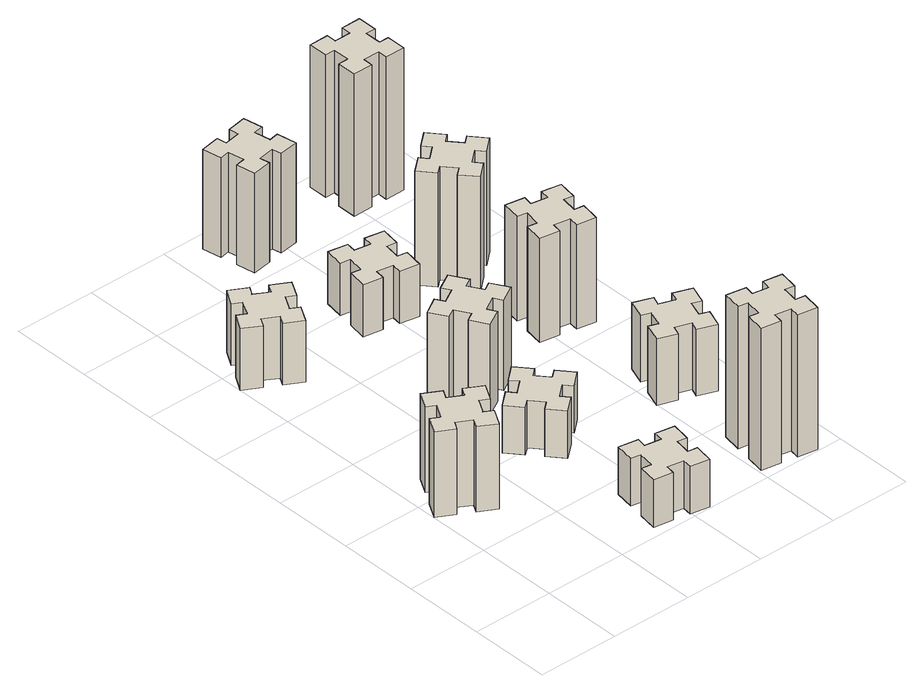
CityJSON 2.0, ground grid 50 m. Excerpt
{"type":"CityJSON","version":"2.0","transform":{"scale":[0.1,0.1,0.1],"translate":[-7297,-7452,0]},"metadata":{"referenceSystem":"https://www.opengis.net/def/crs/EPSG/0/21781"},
"CityObjects":{
"building1":{"type":"Building","attributes":{"class":"1000","function":"1000","usage":"1000","yearOfConstruction":2016,"roofType":"1000","measuredHeight":54,"storeysAboveGround":30,"storeysBelowGround":0},"geometry":[{"type":"Solid","lod":"1","boundaries":[[[[0,1,2,3,4,5,6,7,8,9,10,11,12,13,14,15,16,17,18,19]],[[17,16,20,21]],[[16,15,22,20]],[[15,14,23,22]],[[14,13,24,23]],[[13,12,25,24]],[[12,11,26,25]],[[11,10,27,26]],[[10,9,28,27]],[[9,8,29,28]],[[8,7,30,29]],[[7,6,31,30]],[[6,5,32,31]],[[5,4,33,32]],[[4,3,34,33]],[[3,2,35,34]],[[2,1,36,35]],[[1,0,37,36]],[[0,19,38,37]],[[19,18,39,38]],[[18,17,21,39]],[[24,25,26,27,28,29,30,31,32,33,34,35,36,37,38,39,21,20,22,23]]]]}]},
"building2":{"type":"Building","attributes":{"class":"1000","function":"1000","usage":"1000","yearOfConstruction":2016,"roofType":"1000","measuredHeight":39,"storeysAboveGround":30,"storeysBelowGround":0},"geometry":[{"type":"Solid","lod":"1","boundaries":[[[[40,41,42,43,44,45,46,47,48,49,50,51,52,53,54,55,56,57,58,59]],[[57,56,60,61]],[[56,55,62,60]],[[55,54,63,62]],[[54,53,64,63]],[[53,52,65,64]],[[52,51,66,65]],[[51,50,67,66]],[[50,49,68,67]],[[49,48,69,68]],[[48,47,70,69]],[[47,46,71,70]],[[46,45,72,71]],[[45,44,73,72]],[[44,43,74,73]],[[43,42,75,74]],[[42,41,76,75]],[[41,40,77,76]],[[40,59,78,77]],[[59,58,79,78]],[[58,57,61,79]],[[64,65,66,67,68,69,70,71,72,73,74,75,76,77,78,79,61,60,62,63]]]]}]},
"building3":{"type":"Building","attributes":{"class":"1000","function":"1000","usage":"1000","yearOfConstruction":2016,"roofType":"1000","measuredHeight":30,"storeysAboveGround":30,"storeysBelowGround":0},"geometry":[{"type":"Solid","lod":"1","boundaries":[[[[80,81,82,83,84,85,86,87,88,89,90,91,92,93,94,95,96,97,98,99]],[[97,96,100,101]],[[96,95,102,100]],[[95,94,103,102]],[[94,93,104,103]],[[93,92,105,104]],[[92,91,106,105]],[[91,90,107,106]],[[90,89,108,107]],[[89,88,109,108]],[[88,87,110,109]],[[87,86,111,110]],[[86,85,112,111]],[[85,84,113,112]],[[84,83,114,113]],[[83,82,115,114]],[[82,81,116,115]],[[81,80,117,116]],[[80,99,118,117]],[[99,98,119,118]],[[98,97,101,119]],[[104,105,106,107,108,109,110,111,112,113,114,115,116,117,118,119,101,100,102,103]]]]}]},
"building4":{"type":"Building","attributes":{"class":"1000","function":"1000","usage":"1000","yearOfConstruction":2016,"roofType":"1000","measuredHeight":30,"storeysAboveGround":30,"storeysBelowGround":0},"geometry":[{"type":"Solid","lod":"1","boundaries":[[[[120,121,122,123,124,125,126,127,128,129,130,131,132,133,134,135,136,137,138,139]],[[137,136,140,141]],[[136,135,142,140]],[[135,134,143,142]],[[134,133,144,143]],[[133,132,145,144]],[[132,131,146,145]],[[131,130,147,146]],[[130,129,148,147]],[[129,128,149,148]],[[128,127,150,149]],[[127,126,151,150]],[[126,125,152,151]],[[125,124,153,152]],[[124,123,154,153]],[[123,122,155,154]],[[122,121,156,155]],[[121,120,157,156]],[[120,139,158,157]],[[139,138,159,158]],[[138,137,141,159]],[[144,145,146,147,148,149,150,151,152,153,154,155,156,157,158,159,141,140,142,143]]]]}]},
"building5":{"type":"Building","attributes":{"class":"1000","function":"1000","usage":"1000","yearOfConstruction":2016,"roofType":"1000","measuredHeight":57,"storeysAboveGround":30,"storeysBelowGround":0},"geometry":[{"type":"Solid","lod":"1","boundaries":[[[[160,161,162,163,164,165,166,167,168,169,170,171,172,173,174,175,176,177,178,179]],[[177,176,180,181]],[[176,175,182,180]],[[175,174,183,182]],[[174,173,184,183]],[[173,172,185,184]],[[172,171,186,185]],[[171,170,187,186]],[[170,169,188,187]],[[169,168,189,188]],[[168,167,190,189]],[[167,166,191,190]],[[166,165,192,191]],[[165,164,193,192]],[[164,163,194,193]],[[163,162,195,194]],[[162,161,196,195]],[[161,160,197,196]],[[160,179,198,197]],[[179,178,199,198]],[[178,177,181,199]],[[184,185,186,187,188,189,190,191,192,193,194,195,196,197,198,199,181,180,182,183]]]]}]},
"building6":{"type":"Building","attributes":{"class":"1000","function":"1000","usage":"1000","yearOfConstruction":2016,"roofType":"1000","measuredHeight":33,"storeysAboveGround":30,"storeysBelowGround":0},"geometry":[{"type":"Solid","lod":"1","boundaries":[[[[200,201,202,203,204,205,206,207,208,209,210,211,212,213,214,215,216,217,218,219]],[[217,216,220,221]],[[216,215,222,220]],[[215,214,223,222]],[[214,213,224,223]],[[213,212,225,224]],[[212,211,226,225]],[[211,210,227,226]],[[210,209,228,227]],[[209,208,229,228]],[[208,207,230,229]],[[207,206,231,230]],[[206,205,232,231]],[[205,204,233,232]],[[204,203,234,233]],[[203,202,235,234]],[[202,201,236,235]],[[201,200,237,236]],[[200,219,238,237]],[[219,218,239,238]],[[218,217,221,239]],[[224,225,226,227,228,229,230,231,232,233,234,235,236,237,238,239,221,220,222,223]]]]}]},
"building7":{"type":"Building","attributes":{"class":"1000","function":"1000","usage":"1000","yearOfConstruction":2016,"roofType":"1000","measuredHeight":90,"storeysAboveGround":30,"storeysBelowGround":0},"geometry":[{"type":"Solid","lod":"1","boundaries":[[[[240,241,242,243,244,245,246,247,248,249,250,251,252,253,254,255,256,257,258,259]],[[257,256,260,261]],[[256,255,262,260]],[[255,254,263,262]],[[254,253,264,263]],[[253,252,265,264]],[[252,251,266,265]],[[251,250,267,266]],[[250,249,268,267]],[[249,248,269,268]],[[248,247,270,269]],[[247,246,271,270]],[[246,245,272,271]],[[245,244,273,272]],[[244,243,274,273]],[[243,242,275,274]],[[242,241,276,275]],[[241,240,277,276]],[[240,259,278,277]],[[259,258,279,278]],[[258,257,261,279]],[[264,265,266,267,268,269,270,271,272,273,274,275,276,277,278,279,261,260,262,263]]]]}]},
"building8":{"type":"Building","attributes":{"class":"1000","function":"1000","usage":"1000","yearOfConstruction":2016,"roofType":"1000","measuredHeight":63,"storeysAboveGround":30,"storeysBelowGround":0},"geometry":[{"type":"Solid","lod":"1","boundaries":[[[[280,281,282,283,284,285,286,287,288,289,290,291,292,293,294,295,296,297,298,299]],[[297,296,300,301]],[[296,295,302,300]],[[295,294,303,302]],[[294,293,304,303]],[[293,292,305,304]],[[292,291,306,305]],[[291,290,307,306]],[[290,289,308,307]],[[289,288,309,308]],[[288,287,310,309]],[[287,286,311,310]],[[286,285,312,311]],[[285,284,313,312]],[[284,283,314,313]],[[283,282,315,314]],[[282,281,316,315]],[[281,280,317,316]],[[280,299,318,317]],[[299,298,319,318]],[[298,297,301,319]],[[304,305,306,307,308,309,310,311,312,313,314,315,316,317,318,319,301,300,302,303]]]]}]},
"building9":{"type":"Building","attributes":{"class":"1000","function":"1000","usage":"1000","yearOfConstruction":2016,"roofType":"1000","measuredHeight":42,"storeysAboveGround":30,"storeysBelowGround":0},"geometry":[{"type":"Solid","lod":"1","boundaries":[[[[320,321,322,323,324,325,326,327,328,329,330,331,332,333,334,335,336,337,338,339]],[[337,336,340,341]],[[336,335,342,340]],[[335,334,343,342]],[[334,333,344,343]],[[333,332,345,344]],[[332,331,346,345]],[[331,330,347,346]],[[330,329,348,347]],[[329,328,349,348]],[[328,327,350,349]],[[327,326,351,350]],[[326,325,352,351]],[[325,324,353,352]],[[324,323,354,353]],[[323,322,355,354]],[[322,321,356,355]],[[321,320,357,356]],[[320,339,358,357]],[[339,338,359,358]],[[338,337,341,359]],[[344,345,346,347,348,349,350,351,352,353,354,355,356,357,358,359,341,340,342,343]]]]}]},
"building10":{"type":"Building","attributes":{"class":"1000","function":"1000","usage":"1000","yearOfConstruction":2016,"roofType":"1000","measuredHeight":66,"storeysAboveGround":30,"storeysBelowGround":0},"geometry":[{"type":"Solid","lod":"1","boundaries":[[[[360,361,362,363,364,365,366,367,368,369,370,371,372,373,374,375,376,377,378,379]],[[377,376,380,381]],[[376,375,382,380]],[[375,374,383,382]],[[374,373,384,383]],[[373,372,385,384]],[[372,371,386,385]],[[371,370,387,386]],[[370,369,388,387]],[[369,368,389,388]],[[368,367,390,389]],[[367,366,391,390]],[[366,365,392,391]],[[365,364,393,392]],[[364,363,394,393]],[[363,362,395,394]],[[362,361,396,395]],[[361,360,397,396]],[[360,379,398,397]],[[379,378,399,398]],[[378,377,381,399]],[[384,385,386,387,388,389,390,391,392,393,394,395,396,397,398,399,381,380,382,383]]]]}]},
"building11":{"type":"Building","attributes":{"class":"1000","function":"1000","usage":"1000","yearOfConstruction":2016,"roofType":"1000","measuredHeight":72,"storeysAboveGround":30,"storeysBelowGround":0},"geometry":[{"type":"Solid","lod":"1","boundaries":[[[[400,401,402,403,404,405,406,407,408,409,410,411,412,413,414,415,416,417,418,419]],[[417,416,420,421]],[[416,415,422,420]],[[415,414,423,422]],[[414,413,424,423]],[[413,412,425,424]],[[412,411,426,425]],[[411,410,427,426]],[[410,409,428,427]],[[409,408,429,428]],[[408,407,430,429]],[[407,406,431,430]],[[406,405,432,431]],[[405,404,433,432]],[[404,403,434,433]],[[403,402,435,434]],[[402,401,436,435]],[[401,400,437,436]],[[400,419,438,437]],[[419,418,439,438]],[[418,417,421,439]],[[424,425,426,427,428,429,430,431,432,433,434,435,436,437,438,439,421,420,422,423]]]]}]},
"building12":{"type":"Building","attributes":{"class":"1000","function":"1000","usage":"1000","yearOfConstruction":2016,"roofType":"1000","measuredHeight":90,"storeysAboveGround":30,"storeysBelowGround":0},"geometry":[{"type":"Solid","lod":"1","boundaries":[[[[440,441,442,443,444,445,446,447,448,449,450,451,452,453,454,455,456,457,458,459]],[[457,456,460,461]],[[456,455,462,460]],[[455,454,463,462]],[[454,453,464,463]],[[453,452,465,464]],[[452,451,466,465]],[[451,450,467,466]],[[450,449,468,467]],[[449,448,469,468]],[[448,447,470,469]],[[447,446,471,470]],[[446,445,472,471]],[[445,444,473,472]],[[444,443,474,473]],[[443,442,475,474]],[[442,441,476,475]],[[441,440,477,476]],[[440,459,478,477]],[[459,458,479,478]],[[458,457,461,479]],[[464,465,466,467,468,469,470,471,472,473,474,475,476,477,478,479,461,460,462,463]]]]}]}
},
"vertices":[
[306,847,0],[356,934,0],[408,904,0],[468,1008,0],[364,1068,0],[334,1016,0],[247,1066,0],[277,1118,0],[173,1178,0],[113,1074,0],[165,1044,0],[115,957,0],[63,987,0],[3,883,0],[107,823,0],[137,875,0],[224,825,0],[194,773,0],[298,713,0],[358,817,0],[224,825,540],[194,773,540],[137,875,540],[107,823,540],[3,883,540],[63,987,540],[115,957,540],[165,1044,540],[113,1074,540],[173,1178,540],[277,1118,540],[247,1066,540],[334,1016,540],[364,1068,540],[468,1008,540],[408,904,540],[356,934,540],[306,847,540],[358,817,540],[298,713,540],
[306,2327,0],[356,2414,0],[408,2384,0],[468,2488,0],[364,2548,0],[334,2496,0],[247,2546,0],[277,2598,0],[173,2658,0],[113,2554,0],[165,2524,0],[115,2437,0],[63,2467,0],[3,2363,0],[107,2303,0],[137,2355,0],[224,2305,0],[194,2253,0],[298,2193,0],[358,2297,0],[224,2305,390],[194,2253,390],[137,2355,390],[107,2303,390],[3,2363,390],[63,2467,390],[115,2437,390],[165,2524,390],[113,2554,390],[173,2658,390],[277,2598,390],[247,2546,390],[334,2496,390],[364,2548,390],[468,2488,390],[408,2384,390],[356,2414,390],[306,2327,390],[358,2297,390],[298,2193,390],
[876,274,0],[858,175,0],[799,186,0],[778,67,0],[897,47,0],[907,106,0],[1005,88,0],[995,29,0],[1113,8,0],[1134,127,0],[1075,137,0],[1092,235,0],[1151,225,0],[1172,343,0],[1054,364,0],[1044,305,0],[945,322,0],[956,381,0],[837,402,0],[817,284,0],[945,322,300],[956,381,300],[1044,305,300],[1054,364,300],[1172,343,300],[1151,225,300],[1092,235,300],[1075,137,300],[1134,127,300],[1113,8,300],[995,29,300],[1005,88,300],[907,106,300],[897,47,300],[778,67,300],[799,186,300],[858,175,300],[876,274,300],[817,284,300],[837,402,300],
[908,929,0],[984,993,0],[1023,947,0],[1115,1024,0],[1038,1116,0],[992,1078,0],[927,1154,0],[973,1193,0],[896,1285,0],[804,1208,0],[843,1162,0],[766,1097,0],[728,1143,0],[636,1066,0],[713,974,0],[759,1013,0],[823,936,0],[777,898,0],[854,806,0],[946,883,0],[823,936,300],[777,898,300],[759,1013,300],[713,974,300],[636,1066,300],[728,1143,300],[766,1097,300],[843,1162,300],[804,1208,300],[896,1285,300],[973,1193,300],[927,1154,300],[992,1078,300],[1038,1116,300],[1115,1024,300],[1023,947,300],[984,993,300],[908,929,300],[946,883,300],[854,806,300],
[755,1574,0],[805,1487,0],[753,1457,0],[813,1353,0],[917,1413,0],[887,1465,0],[974,1515,0],[1004,1463,0],[1108,1523,0],[1048,1627,0],[996,1597,0],[946,1684,0],[998,1714,0],[938,1818,0],[834,1758,0],[864,1706,0],[777,1656,0],[747,1708,0],[643,1648,0],[703,1544,0],[777,1656,570],[747,1708,570],[864,1706,570],[834,1758,570],[938,1818,570],[998,1714,570],[946,1684,570],[996,1597,570],[1048,1627,570],[1108,1523,570],[1004,1463,570],[974,1515,570],[887,1465,570],[917,1413,570],[813,1353,570],[753,1457,570],[805,1487,570],[755,1574,570],[703,1544,570],[643,1648,570],
[876,2494,0],[858,2395,0],[799,2406,0],[778,2287,0],[897,2267,0],[907,2326,0],[1005,2308,0],[995,2249,0],[1113,2228,0],[1134,2347,0],[1075,2357,0],[1092,2455,0],[1151,2445,0],[1172,2563,0],[1054,2584,0],[1044,2525,0],[945,2542,0],[956,2601,0],[837,2622,0],[817,2504,0],[945,2542,330],[956,2601,330],[1044,2525,330],[1054,2584,330],[1172,2563,330],[1151,2445,330],[1092,2455,330],[1075,2357,330],[1134,2347,330],[1113,2228,330],[995,2249,330],[1005,2308,330],[907,2326,330],[897,2267,330],[778,2287,330],[799,2406,330],[858,2395,330],[876,2494,330],[817,2504,330],[837,2622,330],
[1784,305,0],[1685,322,0],[1696,381,0],[1577,402,0],[1557,284,0],[1616,274,0],[1598,175,0],[1539,186,0],[1518,67,0],[1637,47,0],[1647,106,0],[1745,88,0],[1735,29,0],[1853,8,0],[1874,127,0],[1815,137,0],[1832,235,0],[1891,225,0],[1912,343,0],[1794,364,0],[1832,235,900],[1891,225,900],[1815,137,900],[1874,127,900],[1853,8,900],[1735,29,900],[1745,88,900],[1647,106,900],[1637,47,900],[1518,67,900],[1539,186,900],[1598,175,900],[1616,274,900],[1557,284,900],[1577,402,900],[1696,381,900],[1685,322,900],[1784,305,900],[1794,364,900],[1912,343,900],
[992,3235,0],[975,3334,0],[1034,3344,0],[1013,3462,0],[895,3441,0],[905,3382,0],[807,3365,0],[797,3424,0],[678,3403,0],[699,3285,0],[758,3295,0],[776,3197,0],[717,3187,0],[737,3068,0],[856,3089,0],[845,3148,0],[944,3166,0],[954,3107,0],[1072,3127,0],[1051,3246,0],[944,3166,630],[954,3107,630],[845,3148,630],[856,3089,630],[737,3068,630],[717,3187,630],[776,3197,630],[758,3295,630],[699,3285,630],[678,3403,630],[797,3424,630],[807,3365,630],[905,3382,630],[895,3441,630],[1013,3462,630],[1034,3344,630],[975,3334,630],[992,3235,630],[1051,3246,630],[1072,3127,630],
[1631,859,0],[1725,825,0],[1704,769,0],[1817,727,0],[1858,840,0],[1802,861,0],[1836,955,0],[1892,934,0],[1933,1047,0],[1820,1088,0],[1800,1032,0],[1706,1066,0],[1727,1122,0],[1614,1163,0],[1573,1050,0],[1629,1030,0],[1595,936,0],[1539,957,0],[1497,844,0],[1610,803,0],[1595,936,420],[1539,957,420],[1629,1030,420],[1573,1050,420],[1614,1163,420],[1727,1122,420],[1706,1066,420],[1800,1032,420],[1820,1088,420],[1933,1047,420],[1892,934,420],[1836,955,420],[1802,861,420],[1858,840,420],[1817,727,420],[1704,769,420],[1725,825,420],[1631,859,420],[1610,803,420],[1497,844,420],
[1547,1686,0],[1645,1668,0],[1635,1609,0],[1753,1588,0],[1774,1707,0],[1715,1717,0],[1732,1815,0],[1791,1805,0],[1812,1923,0],[1694,1944,0],[1684,1885,0],[1585,1902,0],[1596,1961,0],[1477,1982,0],[1457,1864,0],[1516,1854,0],[1498,1755,0],[1439,1766,0],[1418,1647,0],[1537,1627,0],[1498,1755,660],[1439,1766,660],[1516,1854,660],[1457,1864,660],[1477,1982,660],[1596,1961,660],[1585,1902,660],[1684,1885,660],[1694,1944,660],[1812,1923,660],[1791,1805,660],[1732,1815,660],[1715,1717,660],[1774,1707,660],[1753,1588,660],[1635,1609,660],[1645,1668,660],[1547,1686,660],[1537,1627,660],[1418,1647,660],
[1483,2542,0],[1406,2477,0],[1368,2523,0],[1276,2446,0],[1353,2354,0],[1399,2393,0],[1463,2316,0],[1417,2278,0],[1494,2186,0],[1586,2263,0],[1548,2309,0],[1624,2373,0],[1663,2327,0],[1755,2404,0],[1678,2496,0],[1632,2458,0],[1567,2534,0],[1613,2573,0],[1536,2665,0],[1444,2588,0],[1567,2534,720],[1613,2573,720],[1632,2458,720],[1678,2496,720],[1755,2404,720],[1663,2327,720],[1624,2373,720],[1548,2309,720],[1586,2263,720],[1494,2186,720],[1417,2278,720],[1463,2316,720],[1399,2393,720],[1353,2354,720],[1276,2446,720],[1368,2523,720],[1406,2477,720],[1483,2542,720],[1444,2588,720],[1536,2665,720],
[1565,3155,0],[1665,3155,0],[1665,3095,0],[1785,3095,0],[1785,3215,0],[1725,3215,0],[1725,3315,0],[1785,3315,0],[1785,3435,0],[1665,3435,0],[1665,3375,0],[1565,3375,0],[1565,3435,0],[1445,3435,0],[1445,3315,0],[1505,3315,0],[1505,3215,0],[1445,3215,0],[1445,3095,0],[1565,3095,0],[1505,3215,900],[1445,3215,900],[1505,3315,900],[1445,3315,900],[1445,3435,900],[1565,3435,900],[1565,3375,900],[1665,3375,900],[1665,3435,900],[1785,3435,900],[1785,3315,900],[1725,3315,900],[1725,3215,900],[1785,3215,900],[1785,3095,900],[1665,3095,900],[1665,3155,900],[1565,3155,900],[1565,3095,900],[1445,3095,900]
]}
